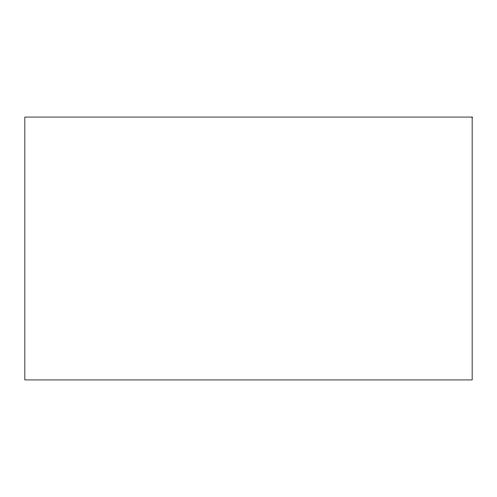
<?xml version="1.0" encoding="UTF-8"?>
<svg xmlns="http://www.w3.org/2000/svg" width="497" height="497" viewBox="0 0 497 497"><rect width="100%" height="100%" fill="white"/><g stroke="black" fill="none" stroke-linecap="round" stroke-linejoin="round"><path stroke-width="0.75" d="M472.15 117.062L24.85 117.062L24.85 379.938L472.15 379.938L472.15 117.062"/></g></svg>
